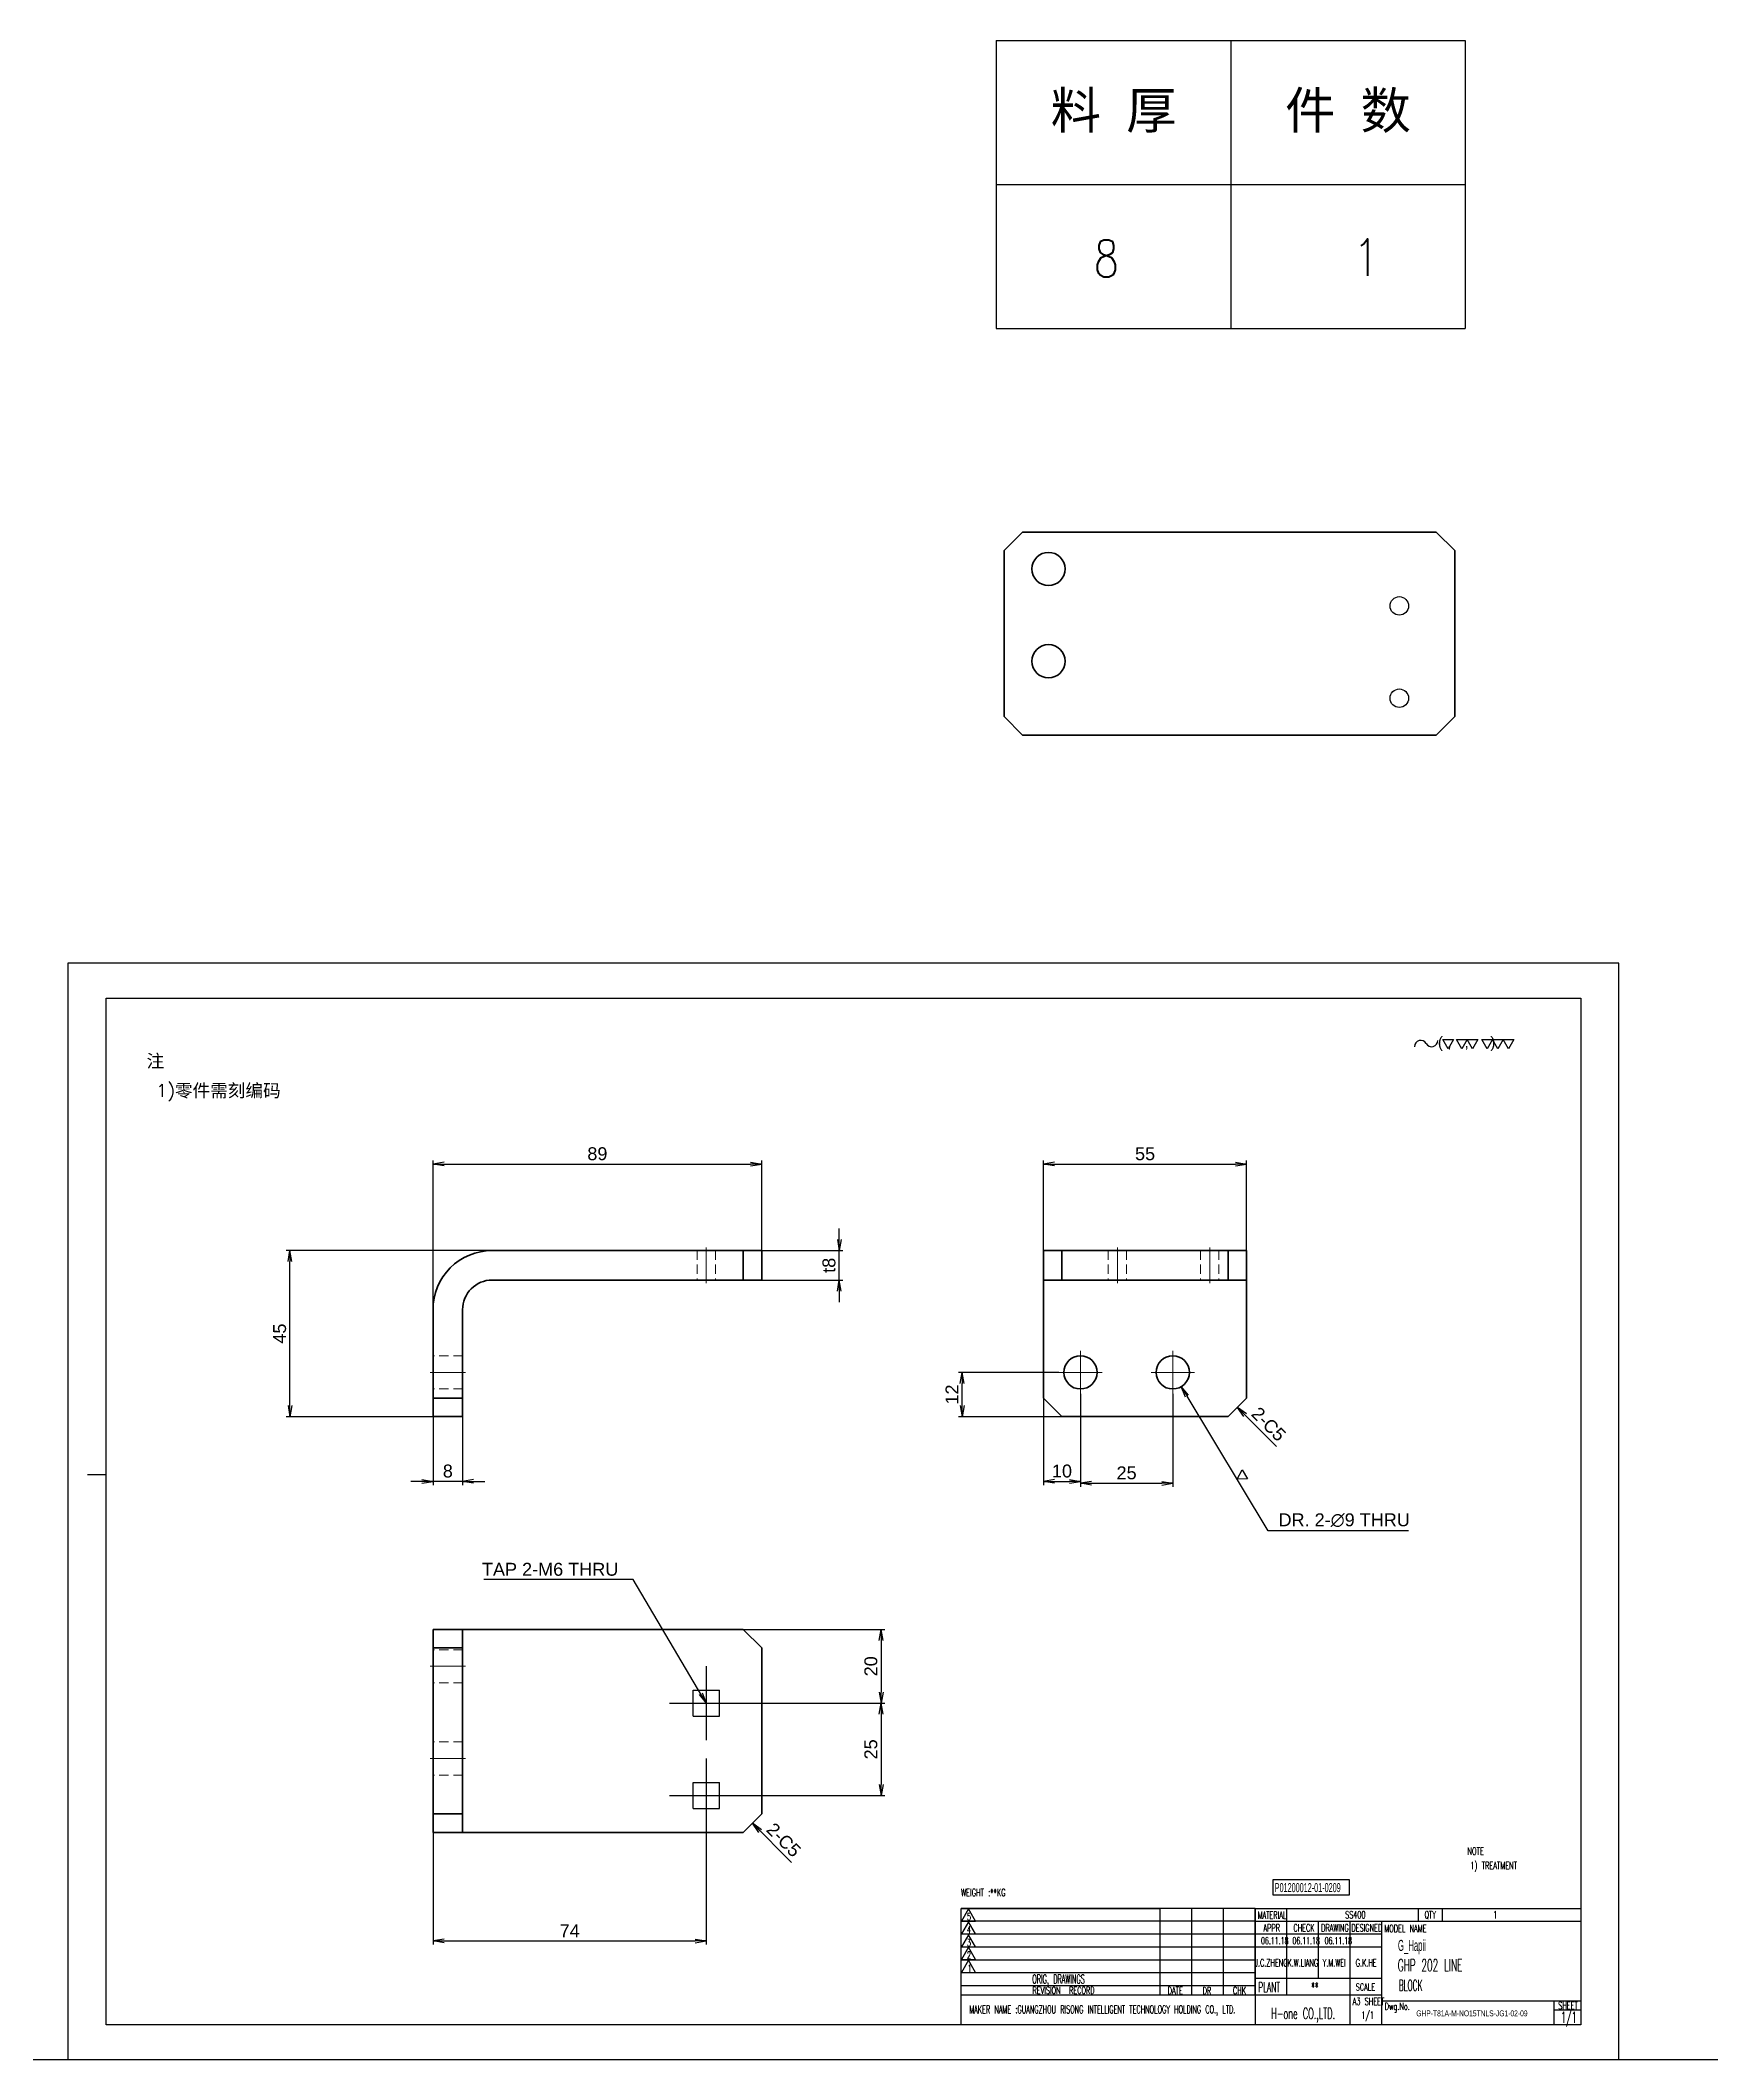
# Model space of a CAD drawing. Header units: millimetres. Extents: x 1842 to 16330, y -758 to 3963.
# Drawn here: x 11801 to 12254, y 2038 to 2585 of the extents above; entities that cross this region are included whole.
import ezdxf
from ezdxf.enums import TextEntityAlignment as Align

# ---------------------------------------------------------------- set-up
doc = ezdxf.new("R2010")
doc.units = ezdxf.units.MM
doc.linetypes.add('CENTER-HOKUTO', pattern=[23, 20, -1, 1, -1])
doc.linetypes.add('HIDDEN-HOKUTO', pattern=[3.8, 2.5, -1.3])
doc.layers.add('AM_7', color=2, linetype='CENTER-HOKUTO', lineweight=30)
doc.layers.add('AM_HID', color=1, linetype='HIDDEN-HOKUTO', lineweight=25)
doc.layers.add('title_frame', color=7, linetype='Continuous')
doc.layers.add('word_dim', color=253, linetype='Continuous')
doc.styles.add('DIM', font='romans.shx', dxfattribs={"width": 0.8, "bigfont": 'bigfont.shx'})
doc.styles.add('MX_NOTE_STANDARD', font='txt.shx', dxfattribs={"bigfont": 'bigfont.shx'})
doc.styles.get("Standard").update_dxf_attribs({"font": 'arial.ttf'})
doc.dimstyles.new('RS1-1', dxfattribs={"dimtxt": 3.5, "dimasz": 3, "dimexe": 1, "dimexo": 0, "dimgap": 1, "dimtad": 3, "dimdsep": 46, "dimtxsty": 'Standard', "dimblk1": 'OPEN', "dimblk2": 'OPEN', "dimsah": 1, "dimcen": 0, "dimclrd": 256, "dimclre": 256, "dimclrt": 3, "dimazin": 2, "dimtfac": 1, "dimtmove": 0, "dimatfit": 3, "dimldrblk": 'OPEN', "dimfxl": 0, "dimtolj": 1, "dimtzin": 0, "dimarcsym": 0})

# ---------------------------------------------------------------- blocks, each defined once
blk = doc.blocks.new('A$C404331B6')
at = {"layer": 'title_frame'}
for p, q in [((0, -31.5), (0, 0)), ((0, 0), (53.9, 0)), ((79.62, 0), (0, 0)), ((53.9, -23.5), (53.9, 0)), ((62.48, -23.5), (62.48, 0)), ((62.48, -23.5), (62.48, 0)), ((71.05, -23.5), (71.05, 0)), ((71.05, -23.5), (71.05, 0)), ((79.62, 0), (79.62, -31.5)), ((79.62, 0), (167.83, 0)), ((88.2, -23.5), (88.2, 0)), ((123.73, 0), (123.73, -3.5)), ((130.3, 0), (130.3, -3.5)), ((53.9, -3.5), (0, -3.5)), ((79.62, -3.5), (0, -3.5)), ((1.98, -0.12), (0.1, -3.45)), ((0.1, -3.45), (3.86, -3.45)), ((1.98, -3.6), (0.1, -6.92)), ((3.86, -3.45), (1.98, -0.12)), ((3.86, -6.92), (1.98, -3.6)), ((79.62, -3.5), (167.83, -3.5)), ((96.78, -18.9), (96.78, -3.5)), ((105.35, -31.5), (105.35, -3.5)), ((113.92, -31.5), (113.92, -3.5)), ((53.9, -7), (0, -7)), ((79.62, -7), (0, -7)), ((53.9, -10.5), (0, -10.5)), ((79.62, -10.5), (0, -10.5)), ((0.1, -6.92), (3.86, -6.92)), ((1.98, -7.13), (0.1, -10.45)), ((0.1, -10.45), (3.86, -10.45)), ((1.98, -10.54), (0.1, -13.87)), ((3.86, -10.45), (1.98, -7.13)), ((3.86, -13.87), (1.98, -10.54)), ((113.92, -7), (79.62, -7)), ((113.92, -10.5), (79.62, -10.5)), ((53.9, -14), (0, -14)), ((79.62, -14), (0, -14)), ((0.1, -13.87), (3.86, -13.87)), ((1.98, -14.07), (0.1, -17.4)), ((3.86, -17.4), (1.98, -14.07)), ((53.9, -17.5), (0, -17.5)), ((79.62, -17.5), (0, -17.5)), ((53.9, -21), (0, -21)), ((79.62, -21), (0, -21)), ((0.1, -17.4), (3.86, -17.4)), ((79.62, -18.9), (113.92, -18.9)), ((79.62, -23.5), (0, -23.5)), ((113.92, -23.5), (79.62, -23.5)), ((113.92, -25), (167.83, -25)), ((160.48, -25), (160.48, -31.5)), ((167.83, -31.5), (0, -31.5)), ((160.48, -27.5), (167.83, -27.5))]:
    blk.add_line(p, q, dxfattribs=at)
at = {"layer": 'title_frame', "color": 3, "style": 'MX_NOTE_STANDARD', "width": 0.5341}
for s, height, p in [('5', 1.92, (1.59, -3.22)), ('4', 1.92, (1.59, -6.7)), ('MATERIAL', 1.973, (80.3, -2.79)), ('APPR', 1.973, (81.89, -6.26)), ('CHECK', 1.973, (89.99, -6.26)), ('DRAWING', 1.973, (97.51, -6.26)), ('DESIGNED', 1.973, (105.7, -6.26)), ('MODEL NAME', 1.973, (114.63, -6.41)), ('QTY', 1.973, (125.5, -2.7)), ('3', 1.92, (1.59, -10.23)), ('2', 1.92, (1.59, -13.64)), ('1', 1.92, (1.78, -17.17)), ('ORIG, DRAWINGS', 2.4112, (19.27, -20.34)), ('REVISION  RECORD', 1.9728, (19.32, -23.18)), ('DATE', 1.973, (55.94, -23.26)), ('DR', 1.973, (65.43, -23.27)), ('CHK', 1.973, (73.61, -23.23)), ('PLANT', 2.74, (80.46, -22.73)), ('SCALE', 1.973, (106.88, -22.28)), ('MAKER NAME :GUANGZHOU RISONG INTELLIGENT TECHNOLOGY HOLDING CO., LTD.', 2.16, (2.22, -28.43)), ('Dwg.No.', 1.973, (114.71, -27.52)), ('SHEET', 1.973, (161.71, -27.29))]:
    blk.add_text(s, height=height, dxfattribs=at).set_placement(p)
blk = doc.blocks.new('shiage0')
at = {"layer": 'word_dim', "color": 3, "linetype": 'Continuous'}
for centre, start, end in [((1.69, 0), 30, 180), ((4.61, 1.69), 210, 0)]:
    blk.add_arc(centre, 1.69, start, end, dxfattribs=at)
blk = doc.blocks.new('10')
at = {"layer": 'title_frame', "color": 3, "linetype": 'Continuous'}
for points in [[(9.63, 2.65), (8.18, 5.15), (11.07, 5.15)], [(13.31, 2.65), (11.86, 5.15), (17.64, 5.15), (16.2, 2.65), (14.75, 5.15)], [(20.17, 2.65), (18.73, 5.15), (27.4, 5.15), (25.95, 2.65), (24.51, 5.15), (23.06, 2.65), (21.62, 5.15)]]:
    blk.add_lwpolyline(points, close=True, dxfattribs=at)
blk.add_blockref('shiage0', (0.52, 3.24), dxfattribs=at)
blk.add_text('( ,   ,     )', height=3, dxfattribs=at).set_placement((6.84, 2.97))
blk = doc.blocks.new('_Open')
at = {"color": 0, "lineweight": -2}
for p, q in [((-1, 0.17), (0, 0)), ((-1, -0.17), (0, 0)), ((0, 0), (-1, 0))]:
    blk.add_line(p, q, dxfattribs=at)
blk = doc.blocks.new('*D326')
at = {"layer": 'DEFPOINTS', "color": 0, "linetype": 'Continuous', "ltscale": 2, "transparency": 16777216}
for p in [(11957.67, 2257.02), (12017.68, 2257.02), (11957.67, 2249.02)]:
    blk.add_point(p, dxfattribs=at)
at = {"layer": 'word_dim', "linetype": 'Continuous', "lineweight": -2, "ltscale": 2, "transparency": 16777216}
for p, q in [((12017.68, 2260.02), (12017.68, 2263.02)), ((11957.67, 2257.02), (12018.68, 2257.02)), ((12017.68, 2249.02), (12017.68, 2257.02)), ((11957.67, 2249.02), (12018.68, 2249.02)), ((12017.68, 2246.02), (12017.68, 2243.02))]:
    blk.add_line(p, q, dxfattribs=at)
at = {"layer": 'word_dim', "linetype": 'Continuous', "lineweight": -2, "ltscale": 2, "transparency": 16777216, "xscale": 3, "yscale": 3, "zscale": 3}
for p, rotation in [((12017.68, 2257.02), 270), ((12017.68, 2249.02), 90)]:
    blk.add_blockref('_Open', p, dxfattribs=dict(at, rotation=rotation))
at = {"layer": 'word_dim', "color": 3, "linetype": 'Continuous', "ltscale": 2, "transparency": 16777216, "insert": (12014.89, 2253.02), "char_height": 3.5, "attachment_point": 5, "rotation": 90}
blk.add_mtext('\\A1;t8', dxfattribs=at)
blk = doc.blocks.new('*D327')
at = {"layer": 'DEFPOINTS', "color": 0, "linetype": 'Continuous', "ltscale": 2, "transparency": 16777216}
for p in [(11907.67, 2212.02), (11915.67, 2212.02), (11907.67, 2194.49)]:
    blk.add_point(p, dxfattribs=at)
at = {"layer": 'word_dim', "linetype": 'Continuous', "lineweight": -2, "ltscale": 2, "transparency": 16777216}
for p, q in [((11907.67, 2212.02), (11907.67, 2193.49)), ((11915.67, 2212.02), (11915.67, 2193.49)), ((11904.67, 2194.49), (11901.67, 2194.49)), ((11915.67, 2194.49), (11907.67, 2194.49)), ((11918.67, 2194.49), (11921.67, 2194.49))]:
    blk.add_line(p, q, dxfattribs=at)
at = {"layer": 'word_dim', "linetype": 'Continuous', "lineweight": -2, "ltscale": 2, "transparency": 16777216, "xscale": 3, "yscale": 3, "zscale": 3}
blk.add_blockref('_Open', (11907.67, 2194.49), dxfattribs=at)
at = {"layer": 'word_dim', "linetype": 'Continuous', "lineweight": -2, "ltscale": 2, "transparency": 16777216, "xscale": 3, "yscale": 3, "zscale": 3, "rotation": 180}
blk.add_blockref('_Open', (11915.67, 2194.49), dxfattribs=at)
at = {"layer": 'word_dim', "color": 3, "linetype": 'Continuous', "ltscale": 2, "transparency": 16777216, "insert": (11911.67, 2197.28), "char_height": 3.5, "attachment_point": 5}
blk.add_mtext('\\A1;8', dxfattribs=at)
blk = doc.blocks.new('*D328')
at = {"layer": 'DEFPOINTS', "color": 0, "linetype": 'Continuous', "ltscale": 2, "transparency": 16777216}
for p in [(11868.92, 2257.02), (11937.23, 2257.02), (11911.67, 2212.02)]:
    blk.add_point(p, dxfattribs=at)
at = {"layer": 'word_dim', "linetype": 'Continuous', "lineweight": -2, "ltscale": 2, "transparency": 16777216}
for p, q in [((11937.23, 2257.02), (11867.92, 2257.02)), ((11868.92, 2215.02), (11868.92, 2254.02)), ((11911.67, 2212.02), (11867.92, 2212.02))]:
    blk.add_line(p, q, dxfattribs=at)
at = {"layer": 'word_dim', "linetype": 'Continuous', "lineweight": -2, "ltscale": 2, "transparency": 16777216, "xscale": 3, "yscale": 3, "zscale": 3}
for p, rotation in [((11868.92, 2257.02), 90), ((11868.92, 2212.02), 270)]:
    blk.add_blockref('_Open', p, dxfattribs=dict(at, rotation=rotation))
at = {"layer": 'word_dim', "color": 3, "linetype": 'Continuous', "ltscale": 2, "transparency": 16777216, "insert": (11866.14, 2234.52), "char_height": 3.5, "attachment_point": 5, "rotation": 90}
blk.add_mtext('\\A1;45', dxfattribs=at)
blk = doc.blocks.new('*D329')
at = {"layer": 'DEFPOINTS', "color": 0, "linetype": 'Continuous', "ltscale": 2, "transparency": 16777216}
for p in [(11996.67, 2280.44), (11996.67, 2253.02), (11907.67, 2235.45)]:
    blk.add_point(p, dxfattribs=at)
at = {"layer": 'word_dim', "linetype": 'Continuous', "lineweight": -2, "ltscale": 2, "transparency": 16777216}
for p, q in [((11907.67, 2235.45), (11907.67, 2281.44)), ((11996.67, 2253.02), (11996.67, 2281.44)), ((11910.67, 2280.44), (11993.67, 2280.44))]:
    blk.add_line(p, q, dxfattribs=at)
at = {"layer": 'word_dim', "linetype": 'Continuous', "lineweight": -2, "ltscale": 2, "transparency": 16777216, "xscale": 3, "yscale": 3, "zscale": 3, "rotation": 180}
blk.add_blockref('_Open', (11907.67, 2280.44), dxfattribs=at)
at = {"layer": 'word_dim', "linetype": 'Continuous', "lineweight": -2, "ltscale": 2, "transparency": 16777216, "xscale": 3, "yscale": 3, "zscale": 3}
blk.add_blockref('_Open', (11996.67, 2280.44), dxfattribs=at)
at = {"layer": 'word_dim', "color": 3, "linetype": 'Continuous', "ltscale": 2, "transparency": 16777216, "insert": (11952.17, 2283.22), "char_height": 3.5, "attachment_point": 5}
blk.add_mtext('\\A1;89', dxfattribs=at)
blk = doc.blocks.new('*D330')
at = {"layer": 'DEFPOINTS', "color": 0, "linetype": 'Continuous', "ltscale": 2, "transparency": 16777216}
for p in [(12127.98, 2280.44), (12072.98, 2257.02), (12127.98, 2257.02)]:
    blk.add_point(p, dxfattribs=at)
at = {"layer": 'word_dim', "linetype": 'Continuous', "lineweight": -2, "ltscale": 2, "transparency": 16777216}
for p, q in [((12072.98, 2257.02), (12072.98, 2281.44)), ((12127.98, 2257.02), (12127.98, 2281.44)), ((12075.98, 2280.44), (12124.98, 2280.44))]:
    blk.add_line(p, q, dxfattribs=at)
at = {"layer": 'word_dim', "linetype": 'Continuous', "lineweight": -2, "ltscale": 2, "transparency": 16777216, "xscale": 3, "yscale": 3, "zscale": 3, "rotation": 180}
blk.add_blockref('_Open', (12072.98, 2280.44), dxfattribs=at)
at = {"layer": 'word_dim', "linetype": 'Continuous', "lineweight": -2, "ltscale": 2, "transparency": 16777216, "xscale": 3, "yscale": 3, "zscale": 3}
blk.add_blockref('_Open', (12127.98, 2280.44), dxfattribs=at)
at = {"layer": 'word_dim', "color": 3, "linetype": 'Continuous', "ltscale": 2, "transparency": 16777216, "insert": (12100.48, 2283.22), "char_height": 3.5, "attachment_point": 5}
blk.add_mtext('\\A1;55', dxfattribs=at)
blk = doc.blocks.new('*D331')
at = {"layer": 'DEFPOINTS', "color": 0, "linetype": 'Continuous', "ltscale": 2, "transparency": 16777216}
for p in [(12072.98, 2217.02), (12082.98, 2218.17), (12082.98, 2194.49)]:
    blk.add_point(p, dxfattribs=at)
at = {"layer": 'word_dim', "linetype": 'Continuous', "lineweight": -2, "ltscale": 2, "transparency": 16777216}
for p, q in [((12072.98, 2217.02), (12072.98, 2193.49)), ((12082.98, 2218.17), (12082.98, 2193.49)), ((12075.98, 2194.49), (12079.98, 2194.49))]:
    blk.add_line(p, q, dxfattribs=at)
at = {"layer": 'word_dim', "linetype": 'Continuous', "lineweight": -2, "ltscale": 2, "transparency": 16777216, "xscale": 3, "yscale": 3, "zscale": 3, "rotation": 180}
blk.add_blockref('_Open', (12072.98, 2194.49), dxfattribs=at)
at = {"layer": 'word_dim', "linetype": 'Continuous', "lineweight": -2, "ltscale": 2, "transparency": 16777216, "xscale": 3, "yscale": 3, "zscale": 3}
blk.add_blockref('_Open', (12082.98, 2194.49), dxfattribs=at)
at = {"layer": 'word_dim', "color": 3, "linetype": 'Continuous', "ltscale": 2, "transparency": 16777216, "insert": (12077.98, 2197.28), "char_height": 3.5, "attachment_point": 5}
blk.add_mtext('\\A1;10', dxfattribs=at)
blk = doc.blocks.new('*D332')
at = {"layer": 'DEFPOINTS', "color": 0, "linetype": 'Continuous', "ltscale": 2, "transparency": 16777216}
for p in [(12082.98, 2218.17), (12107.98, 2218.17), (12107.98, 2193.99)]:
    blk.add_point(p, dxfattribs=at)
at = {"layer": 'word_dim', "linetype": 'Continuous', "lineweight": -2, "ltscale": 2, "transparency": 16777216}
for p, q in [((12082.98, 2218.17), (12082.98, 2192.99)), ((12107.98, 2218.17), (12107.98, 2192.99)), ((12085.98, 2193.99), (12104.98, 2193.99))]:
    blk.add_line(p, q, dxfattribs=at)
at = {"layer": 'word_dim', "linetype": 'Continuous', "lineweight": -2, "ltscale": 2, "transparency": 16777216, "xscale": 3, "yscale": 3, "zscale": 3, "rotation": 180}
blk.add_blockref('_Open', (12082.98, 2193.99), dxfattribs=at)
at = {"layer": 'word_dim', "linetype": 'Continuous', "lineweight": -2, "ltscale": 2, "transparency": 16777216, "xscale": 3, "yscale": 3, "zscale": 3}
blk.add_blockref('_Open', (12107.98, 2193.99), dxfattribs=at)
at = {"layer": 'word_dim', "color": 3, "linetype": 'Continuous', "ltscale": 2, "transparency": 16777216, "insert": (12095.48, 2196.78), "char_height": 3.5, "attachment_point": 5}
blk.add_mtext('\\A1;25', dxfattribs=at)
blk = doc.blocks.new('*D333')
at = {"layer": 'DEFPOINTS', "color": 0, "linetype": 'Continuous', "ltscale": 2, "transparency": 16777216}
for p in [(12050.96, 2224.02), (12077.13, 2224.02), (12077.98, 2212.02)]:
    blk.add_point(p, dxfattribs=at)
at = {"layer": 'word_dim', "linetype": 'Continuous', "lineweight": -2, "ltscale": 2, "transparency": 16777216}
for p, q in [((12077.13, 2224.02), (12049.96, 2224.02)), ((12050.96, 2215.02), (12050.96, 2221.02)), ((12077.98, 2212.02), (12049.96, 2212.02))]:
    blk.add_line(p, q, dxfattribs=at)
at = {"layer": 'word_dim', "linetype": 'Continuous', "lineweight": -2, "ltscale": 2, "transparency": 16777216, "xscale": 3, "yscale": 3, "zscale": 3}
for p, rotation in [((12050.96, 2224.02), 90), ((12050.96, 2212.02), 270)]:
    blk.add_blockref('_Open', p, dxfattribs=dict(at, rotation=rotation))
at = {"layer": 'word_dim', "color": 3, "linetype": 'Continuous', "ltscale": 2, "transparency": 16777216, "insert": (12048.2, 2218.02), "char_height": 3.5, "attachment_point": 5, "rotation": 90}
blk.add_mtext('\\A1;12', dxfattribs=at)
blk = doc.blocks.new('*D334')
at = {"layer": 'DEFPOINTS', "color": 0, "linetype": 'Continuous', "ltscale": 2, "transparency": 16777216}
for p in [(12105.66, 2227.88), (12110.3, 2220.17)]:
    blk.add_point(p, dxfattribs=at)
at = {"layer": 'word_dim', "linetype": 'Continuous', "lineweight": -2, "ltscale": 2, "transparency": 16777216}
for p, q in [((12133.8, 2181.09), (12111.85, 2217.59)), ((12171.8, 2181.09), (12133.8, 2181.09))]:
    blk.add_line(p, q, dxfattribs=at)
at = {"layer": 'word_dim', "linetype": 'Continuous', "lineweight": -2, "ltscale": 2, "transparency": 16777216, "xscale": 3, "yscale": 3, "zscale": 3, "rotation": 121.016375234375}
blk.add_blockref('_Open', (12110.3, 2220.17), dxfattribs=at)
at = {"layer": 'word_dim', "color": 3, "linetype": 'Continuous', "ltscale": 2, "transparency": 16777216, "insert": (12154.4, 2183.97), "char_height": 3.5, "attachment_point": 5}
blk.add_mtext('\\A1;DR. 2-∅9 THRU', dxfattribs=at)
blk = doc.blocks.new('shiage1')
at = {"layer": 'word_dim', "color": 3, "linetype": 'Continuous'}
for p, q in [((0, 0), (-1.44, 2.5)), ((-1.44, 2.5), (1.44, 2.5)), ((1.44, 2.5), (0, 0))]:
    blk.add_line(p, q, dxfattribs=at)
blk = doc.blocks.new('MARK_M6BOLT')
at = {"color": 3, "linetype": 'Continuous'}
for p, q in [((-1.77, 1.77), (1.77, 1.77)), ((-1.77, -1.77), (-1.77, 1.77)), ((1.77, -1.77), (1.77, 1.77)), ((-1.77, -1.77), (1.77, -1.77))]:
    blk.add_line(p, q, dxfattribs=at)
blk = doc.blocks.new('MARK_CENTER')
at = {"color": 2, "linetype": 'CENTER-HOKUTO'}
for p, q in [((0, 10), (0, -10)), ((-10, 0), (10, 0))]:
    blk.add_line(p, q, dxfattribs=at)
blk = doc.blocks.new('*D335')
at = {"layer": 'DEFPOINTS', "color": 0, "linetype": 'Continuous', "ltscale": 2, "transparency": 16777216}
for p in [(11907.67, 2099.41), (11981.67, 2099.41), (11981.67, 2070.01)]:
    blk.add_point(p, dxfattribs=at)
at = {"layer": 'word_dim', "linetype": 'Continuous', "lineweight": -2, "ltscale": 2, "transparency": 16777216}
for p, q in [((11907.67, 2099.41), (11907.67, 2069.01)), ((11981.67, 2099.41), (11981.67, 2069.01)), ((11910.67, 2070.01), (11978.67, 2070.01))]:
    blk.add_line(p, q, dxfattribs=at)
at = {"layer": 'word_dim', "linetype": 'Continuous', "lineweight": -2, "ltscale": 2, "transparency": 16777216, "xscale": 3, "yscale": 3, "zscale": 3, "rotation": 180}
blk.add_blockref('_Open', (11907.67, 2070.01), dxfattribs=at)
at = {"layer": 'word_dim', "linetype": 'Continuous', "lineweight": -2, "ltscale": 2, "transparency": 16777216, "xscale": 3, "yscale": 3, "zscale": 3}
blk.add_blockref('_Open', (11981.67, 2070.01), dxfattribs=at)
at = {"layer": 'word_dim', "color": 3, "linetype": 'Continuous', "ltscale": 2, "transparency": 16777216, "insert": (11944.67, 2072.76), "char_height": 3.5, "attachment_point": 5}
blk.add_mtext('\\A1;74', dxfattribs=at)
blk = doc.blocks.new('*D336')
at = {"layer": 'DEFPOINTS', "color": 0, "linetype": 'Continuous', "ltscale": 2, "transparency": 16777216}
for p in [(11991.67, 2154.41), (11991.67, 2134.41), (12029.03, 2134.41)]:
    blk.add_point(p, dxfattribs=at)
at = {"layer": 'word_dim', "linetype": 'Continuous', "lineweight": -2, "ltscale": 2, "transparency": 16777216}
for p, q in [((11991.67, 2154.41), (12030.03, 2154.41)), ((12029.03, 2151.41), (12029.03, 2137.41)), ((11991.67, 2134.41), (12030.03, 2134.41))]:
    blk.add_line(p, q, dxfattribs=at)
at = {"layer": 'word_dim', "linetype": 'Continuous', "lineweight": -2, "ltscale": 2, "transparency": 16777216, "xscale": 3, "yscale": 3, "zscale": 3}
for p, rotation in [((12029.03, 2154.41), 90), ((12029.03, 2134.41), 270)]:
    blk.add_blockref('_Open', p, dxfattribs=dict(at, rotation=rotation))
at = {"layer": 'word_dim', "color": 3, "linetype": 'Continuous', "ltscale": 2, "transparency": 16777216, "insert": (12026.24, 2144.41), "char_height": 3.5, "attachment_point": 5, "rotation": 90}
blk.add_mtext('\\A1;20', dxfattribs=at)
blk = doc.blocks.new('*D337')
at = {"layer": 'DEFPOINTS', "color": 0, "linetype": 'Continuous', "ltscale": 2, "transparency": 16777216}
for p in [(11991.67, 2134.41), (11991.67, 2109.41), (12029.03, 2109.41)]:
    blk.add_point(p, dxfattribs=at)
at = {"layer": 'word_dim', "linetype": 'Continuous', "lineweight": -2, "ltscale": 2, "transparency": 16777216}
for p, q in [((11991.67, 2134.41), (12030.03, 2134.41)), ((12029.03, 2131.41), (12029.03, 2112.41)), ((11991.67, 2109.41), (12030.03, 2109.41))]:
    blk.add_line(p, q, dxfattribs=at)
at = {"layer": 'word_dim', "linetype": 'Continuous', "lineweight": -2, "ltscale": 2, "transparency": 16777216, "xscale": 3, "yscale": 3, "zscale": 3}
for p, rotation in [((12029.03, 2134.41), 90), ((12029.03, 2109.41), 270)]:
    blk.add_blockref('_Open', p, dxfattribs=dict(at, rotation=rotation))
at = {"layer": 'word_dim', "color": 3, "linetype": 'Continuous', "ltscale": 2, "transparency": 16777216, "insert": (12026.24, 2121.91), "char_height": 3.5, "attachment_point": 5, "rotation": 90}
blk.add_mtext('\\A1;25', dxfattribs=at)
blk = doc.blocks.new('*T250')
at = {"color": 0, "linetype": 'ByBlock', "lineweight": -2, "transparency": 16777216}
for p, q in [((0, 0), (127, 0)), ((0, 0), (0, -78)), ((63.5, 0), (63.5, -78)), ((127, 0), (127, -78)), ((0, -39), (127, -39)), ((0, -78), (127, -78))]:
    blk.add_line(p, q, dxfattribs=at)
at = {"color": 0, "transparency": 16777216, "char_height": 10, "width": 60.5, "attachment_point": 5}
for s, insert in [('{\\fSimSun|b0|i0|c134|p2;料 厚}', (31.75, -19.5)), ('{\\fSimSun|b0|i0|c134|p2;件 数}', (95.25, -19.5))]:
    blk.add_mtext(s, dxfattribs=dict(at, insert=insert))
blk = doc.blocks.new('拆图参数')
blk.add_blockref('*T250', (-63.5, 78))
at = {"style": 'DIM', "width": 0.8}
blk.add_attdef('6', text='', height=10, dxfattribs=at).set_placement((-37.13, 18.91), align=Align.MIDDLE_LEFT)
blk.add_attdef('1', text='', height=10, dxfattribs=at).set_placement((36.65, 19.27), align=Align.MIDDLE_CENTER)

msp = doc.modelspace()

# ---------------------------------------------------------------- linework, layer by layer
at = {"color": 7, "lineweight": 35}
for p, q in [((12067.326, 2451.632), (12062.326, 2446.632)), ((12179.326, 2451.632), (12067.326, 2451.632)), ((12062.326, 2446.632), (12062.326, 2401.632)), ((12184.326, 2446.632), (12184.326, 2401.632)), ((12067.326, 2396.632), (12062.326, 2401.632)), ((12179.326, 2396.632), (12067.326, 2396.632)), ((11991.665, 2257.023), (11923.665, 2257.023)), ((12077.982, 2257.023), (12122.982, 2257.023)), ((11991.665, 2249.023), (11923.665, 2249.023)), ((12077.982, 2249.023), (12122.982, 2249.023)), ((11907.665, 2241.023), (11907.665, 2217.023)), ((11915.665, 2241.023), (11915.665, 2217.023)), ((12072.982, 2241.023), (12072.982, 2217.023)), ((12127.982, 2241.023), (12127.982, 2217.023)), ((12122.982, 2212.023), (12077.982, 2212.023)), ((11991.665, 2154.406), (11923.665, 2154.406)), ((11907.665, 2149.406), (11907.665, 2104.406)), ((11915.665, 2104.406), (11915.665, 2149.406)), ((11996.665, 2149.406), (11996.665, 2104.406)), ((11991.665, 2099.406), (11923.665, 2099.406))]:
    msp.add_line(p, q, dxfattribs=at)
at = {"color": 7, "lineweight": 35, "ltscale": 0.176777}
for p, q in [((12179.326, 2451.632), (12184.326, 2446.632)), ((12184.326, 2401.632), (12179.326, 2396.632)), ((12072.982, 2217.023), (12077.982, 2212.023)), ((12127.982, 2217.023), (12122.982, 2212.023)), ((11991.665, 2154.406), (11996.665, 2149.406)), ((11996.665, 2104.406), (11991.665, 2099.406))]:
    msp.add_line(p, q, dxfattribs=at)
at = {"color": 7, "lineweight": 35, "ltscale": 0.125}
for p, q in [((11996.665, 2257.023), (11991.665, 2257.023)), ((12077.982, 2257.023), (12072.982, 2257.023)), ((12127.982, 2257.023), (12122.982, 2257.023)), ((11991.665, 2249.023), (11996.665, 2249.023)), ((12072.982, 2249.023), (12077.982, 2249.023)), ((12122.982, 2249.023), (12127.982, 2249.023)), ((11907.665, 2212.023), (11907.665, 2217.023)), ((11915.665, 2217.023), (11915.665, 2212.023)), ((11907.665, 2149.406), (11907.665, 2154.406)), ((11915.665, 2154.406), (11915.665, 2149.406)), ((11907.665, 2104.406), (11907.665, 2099.406)), ((11915.665, 2099.406), (11915.665, 2104.406))]:
    msp.add_line(p, q, dxfattribs=at)
at = {"color": 7, "lineweight": 35, "ltscale": 0.2}
for p, q in [((11991.665, 2249.023), (11991.665, 2257.023)), ((11996.665, 2249.023), (11996.665, 2257.023)), ((12072.982, 2249.023), (12072.982, 2257.023)), ((12077.982, 2249.023), (12077.982, 2257.023)), ((12122.982, 2249.023), (12122.982, 2257.023)), ((12127.982, 2249.023), (12127.982, 2257.023)), ((12072.982, 2249.023), (12072.982, 2241.023)), ((12127.982, 2249.023), (12127.982, 2241.023)), ((11915.665, 2217.023), (11907.665, 2217.023)), ((11915.665, 2212.023), (11907.665, 2212.023)), ((11915.665, 2154.406), (11907.665, 2154.406)), ((11923.665, 2154.406), (11915.665, 2154.406)), ((11915.665, 2149.406), (11907.665, 2149.406)), ((11907.665, 2104.406), (11915.665, 2104.406)), ((11915.665, 2099.406), (11907.665, 2099.406)), ((11923.665, 2099.406), (11915.665, 2099.406))]:
    msp.add_line(p, q, dxfattribs=at)
msp.add_line((1841.956, 2037.875), (14508.801, 2037.875))
at = {"color": 7, "lineweight": 35}
for centre in [(12074.326, 2441.632), (12074.326, 2416.632), (12082.982, 2224.023), (12107.982, 2224.023)]:
    msp.add_circle(centre, 4.5, dxfattribs=at)
for centre in [(12169.326, 2431.632), (12169.326, 2406.632)]:
    msp.add_circle(centre, 2.5)
for radius in [16, 8]:
    msp.add_arc((11923.665, 2241.023), radius, 90, 180.00001, dxfattribs=at)
at = {"layer": 'AM_7', "color": 2, "lineweight": 13}
for p, q in [((11981.665, 2257.823), (11981.665, 2248.222)), ((12092.982, 2257.823), (12092.982, 2248.222)), ((12117.982, 2257.823), (12117.982, 2248.222)), ((12082.982, 2229.873), (12082.982, 2218.173)), ((12107.982, 2229.873), (12107.982, 2218.173)), ((11916.466, 2224.023), (11906.865, 2224.023)), ((12088.832, 2224.023), (12077.132, 2224.023)), ((12113.832, 2224.023), (12102.132, 2224.023)), ((11916.466, 2144.406), (11906.865, 2144.406)), ((11916.466, 2119.406), (11906.865, 2119.406))]:
    msp.add_line(p, q, dxfattribs=at)
at = {"layer": 'AM_HID', "color": 1, "lineweight": 13}
for p, q in [((11979.207, 2257.023), (11979.207, 2249.023)), ((11979.207, 2257.023), (11979.207, 2249.023)), ((11984.124, 2257.023), (11984.124, 2249.023)), ((11984.124, 2257.023), (11984.124, 2249.023)), ((11991.665, 2249.023), (11991.665, 2257.023)), ((12090.523, 2257.023), (12090.523, 2249.023)), ((12095.44, 2257.023), (12095.44, 2249.023)), ((12115.523, 2257.023), (12115.523, 2249.023)), ((12120.44, 2257.023), (12120.44, 2249.023)), ((11915.665, 2228.523), (11907.665, 2228.523)), ((11915.665, 2228.523), (11907.665, 2228.523)), ((11915.665, 2219.523), (11907.665, 2219.523)), ((11915.665, 2219.523), (11907.665, 2219.523)), ((11915.665, 2217.023), (11907.665, 2217.023)), ((11915.665, 2148.906), (11907.665, 2148.906)), ((11915.665, 2139.906), (11907.665, 2139.906)), ((11915.665, 2123.906), (11907.665, 2123.906)), ((11915.665, 2114.906), (11907.665, 2114.906))]:
    msp.add_line(p, q, dxfattribs=at)
at = {"layer": 'title_frame'}
for p, q in [((11814.136, 2196.375), (11819.136, 2196.375)), ((12135.183, 2086.648), (12155.711, 2086.648)), ((12135.183, 2082.448), (12135.183, 2086.648)), ((12155.711, 2086.648), (12155.711, 2082.448)), ((12130.286, 2078.837), (12130.286, 2075.337)), ((12130.286, 2055.337), (12130.286, 2078.837)), ((12130.286, 2078.837), (12130.286, 2047.337)), ((12155.711, 2082.448), (12135.183, 2082.448)), ((12218.486, 2047.337), (12164.586, 2047.337)), ((12218.486, 2047.337), (12164.586, 2047.337))]:
    msp.add_line(p, q, dxfattribs=at)
at = {"layer": 'title_frame', "color": 4}
msp.add_lwpolyline([(12228.811, 2334.875), (11808.811, 2334.875), (11808.811, 2037.875), (12228.811, 2037.875)], close=True, dxfattribs=at)
at = {"layer": 'title_frame'}
msp.add_lwpolyline([(11819.136, 2325.412), (12218.486, 2325.412), (12218.486, 2047.337), (11819.136, 2047.337)], close=True, dxfattribs=at)

# ---------------------------------------------------------------- block references
msp.add_blockref('拆图参数', (12123.702, 2506.8)).add_auto_attribs({'1': '1', '6': '8'})
at = {"layer": 'word_dim', "linetype": 'Continuous', "ltscale": 2}
msp.add_blockref('10', (12172.918, 2308.996), dxfattribs=at)
at = {"layer": 'word_dim', "color": 3, "linetype": 'Continuous', "ltscale": 2, "rotation": 301.0163752343792}
msp.add_blockref('shiage1', (12125.379, 2195.087), dxfattribs=at)
at = {"layer": 'word_dim', "color": 2, "linetype": 'CENTER-HOKUTO', "ltscale": 2}
for p in [(11981.665, 2134.406), (11981.665, 2109.406)]:
    msp.add_blockref('MARK_CENTER', p, dxfattribs=at)
at = {"layer": 'word_dim', "color": 3, "linetype": 'Continuous', "ltscale": 2, "xscale": 2, "yscale": 2, "zscale": 2}
for p in [(11981.665, 2134.406), (11981.665, 2109.406)]:
    msp.add_blockref('MARK_M6BOLT', p, dxfattribs=at)
at = {"layer": 'word_dim', "ltscale": 2}
msp.add_blockref('A$C404331B6', (12050.661, 2078.837), dxfattribs=at)

# ---------------------------------------------------------------- texts
at = {"ltscale": 2, "char_height": 3.5, "attachment_point": 1}
for s, insert, width in [('{\\fSimSun|b0|i0|c134|p2;\\C3;注}', (11830.103, 2310.118), 10.36469), ('{\\Fromans,bigfont|c134;\\C3;1)\\fSimSun|b0|i0|c134|p2;零件需刻编码}', (11832.668, 2302.11), 96.90613)]:
    msp.add_mtext(s, dxfattribs=dict(at, insert=insert, width=width))
at = {"linetype": 'Continuous', "insert": (12168.963, 2068.357), "char_height": 3, "width": 50.9, "attachment_point": 4}
msp.add_mtext('{\\W0.5;\\C3;G_Hapii }', dxfattribs=at)
at = {"color": 3, "linetype": 'Continuous', "insert": (12173.919, 2051.2), "char_height": 1.6, "width": 37.13137, "attachment_point": 1}
msp.add_mtext('{\\W0.65;GHP-T81A-M-NO15TNLS-JG1-02-09}', dxfattribs=at)
at = {"layer": 'title_frame', "color": 3, "style": 'MX_NOTE_STANDARD'}
for s, height, width, p in [('NOTE', 2, 0.5341, (12187.79, 2093.337)), ('1) TREATMENT', 2, 0.5341, (12188.568, 2089.44)), ('WEIGHT :**KG ', 1.96, 0.545, (12050.685, 2082.153)), ('SS400', 1.9728, 0.5341, (12154.66, 2076.136)), ('1', 1.973, 0.5341, (12194.787, 2076.136)), ('06.11.18', 1.9, 0.5341, (12131.873, 2069.161)), ('06.11.18', 1.9, 0.5341, (12140.385, 2069.161)), ('06.11.18', 1.9, 0.5341, (12149.102, 2069.161)), ('GHP 202 LINE', 3.3, 0.5341, (12168.925, 2061.788)), ('**', 2.74, 0.5341, (12145.479, 2056.107)), ('BLOCK', 2.94, 0.5, (12169.173, 2056.524)), ('H-one CO.,LTD.', 3, 0.5341, (12134.642, 2048.887)), ('A3 SHEET', 1.9728, 0.5341, (12156.716, 2052.661)), ('1/1', 1.9728, 0.5341, (12159.068, 2048.906)), ('1/1', 3, 0.5341, (12213.093, 2047.813))]:
    msp.add_text(s, height=height, dxfattribs=dict(at, width=width)).set_placement(p)
at = {"layer": 'title_frame', "color": 3, "style": 'MX_NOTE_STANDARD', "width": 0.5341}
for s, p in [('J.C.ZHENG', (12134.618, 2062.544)), ('K.W.LIANG', (12143.213, 2062.522)), ('Y.M.WEI', (12151.693, 2062.526)), ('G.K.HE', (12160.363, 2062.522))]:
    msp.add_text(s, height=1.9728, dxfattribs=at).set_placement(p, align=Align.BOTTOM_CENTER)
at = {"layer": 'title_frame', "color": 3, "insert": (12135.596, 2085.692), "char_height": 2.45, "width": 4.1107, "attachment_point": 1, "style": 'MX_NOTE_STANDARD'}
msp.add_mtext('{\\f3 of 9 Barcode|b0|i0|c0|p82;\\W0.5;P01200012-01-0209}', dxfattribs=at)
at = {"layer": 'word_dim', "color": 3, "linetype": 'Continuous', "ltscale": 2}
for p in [(12128.982, 2212.523), (11997.665, 2099.906)]:
    msp.add_text('2-C5', height=3.5, rotation=315, dxfattribs=at).set_placement(p)
at = {"layer": 'word_dim', "color": 3, "linetype": 'Continuous', "ltscale": 2, "insert": (11957.849, 2168.884), "char_height": 3.5, "attachment_point": 9}
msp.add_mtext('\\A1;TAP 2-M6 THRU', dxfattribs=at)

# ---------------------------------------------------------------- dimensions: what is measured, and where the dimension line sits
at = {"layer": 'word_dim', "linetype": 'Continuous', "ltscale": 2}
for base, p1, p2, picture, middle in [((11996.665, 2280.437), (11907.665, 2235.446), (11996.665, 2253.023), '*D329', (11952.165, 2283.224)), ((12127.982, 2280.437), (12072.982, 2257.023), (12127.982, 2257.023), '*D330', (12100.482, 2283.217)), ((12082.982, 2194.49), (12072.982, 2217.023), (12082.982, 2218.173), '*D331', (12077.982, 2197.277)), ((12107.982, 2193.99), (12082.982, 2218.173), (12107.982, 2218.173), '*D332', (12095.482, 2196.777)), ((11907.665, 2194.49), (11915.665, 2212.023), (11907.665, 2212.023), '*D327', (11911.665, 2197.277)), ((11981.665, 2070.011), (11907.665, 2099.406), (11981.665, 2099.406), '*D335', (11944.665, 2072.761))]:
    dim = msp.add_linear_dim(base=base, p1=p1, p2=p2, dimstyle='RS1-1', dxfattribs=at)
    dim.commit()
    dim.dimension.update_dxf_attribs({"geometry": picture, "text_midpoint": middle})
dim = msp.add_linear_dim(base=(12017.679, 2257.023), p1=(11957.665, 2249.023), p2=(11957.665, 2257.023), angle=90, text='t<>', dimstyle='RS1-1', dxfattribs=at)
dim.commit()
dim.dimension.update_dxf_attribs({"geometry": '*D326', "text_midpoint": (12014.892, 2253.023)})
for base, p1, p2, picture, middle in [((11868.924, 2257.023), (11911.665, 2212.023), (11937.23, 2257.023), '*D328', (11866.144, 2234.523)), ((12050.955, 2224.023), (12077.982, 2212.023), (12077.132, 2224.023), '*D333', (12048.198, 2218.023)), ((12029.028, 2134.406), (11991.665, 2154.406), (11991.665, 2134.406), '*D336', (12026.241, 2144.406)), ((12029.028, 2109.406), (11991.665, 2134.406), (11991.665, 2109.406), '*D337', (12026.241, 2121.906))]:
    dim = msp.add_linear_dim(base=base, p1=p1, p2=p2, angle=90, dimstyle='RS1-1', dxfattribs=at)
    dim.commit()
    dim.dimension.update_dxf_attribs({"geometry": picture, "text_midpoint": middle})
dim = msp.add_diameter_dim_2p(p1=(12105.663, 2227.879), p2=(12110.3, 2220.166), text='DR. 2-<> THRU', dimstyle='RS1-1', override={"dimtoh": 1, "dimtofl": 0}, dxfattribs=at)
dim.commit()
dim.dimension.update_dxf_attribs({"geometry": '*D334', "text_midpoint": (12154.395, 2181.09), "dimtype": 163})

# ---------------------------------------------------------------- leaders
at = {"layer": 'word_dim', "linetype": 'Continuous'}
for points in [[(12125.482, 2214.523), (12136.088, 2203.916)], [(11994.165, 2101.906), (12004.772, 2091.299)]]:
    msp.add_leader(points, dimstyle='RS1-1', dxfattribs=at)
at = {"layer": 'word_dim', "linetype": 'Continuous', "ltscale": 2, "annotation_type": 0, "has_hookline": 1, "hookline_direction": 1, "text_width": 36.437}
msp.add_leader([(11981.665, 2134.406), (11961.849, 2167.884), (11958.849, 2167.884)], dimstyle='RS1-1', dxfattribs=at)

doc.saveas('drawing.dxf')
